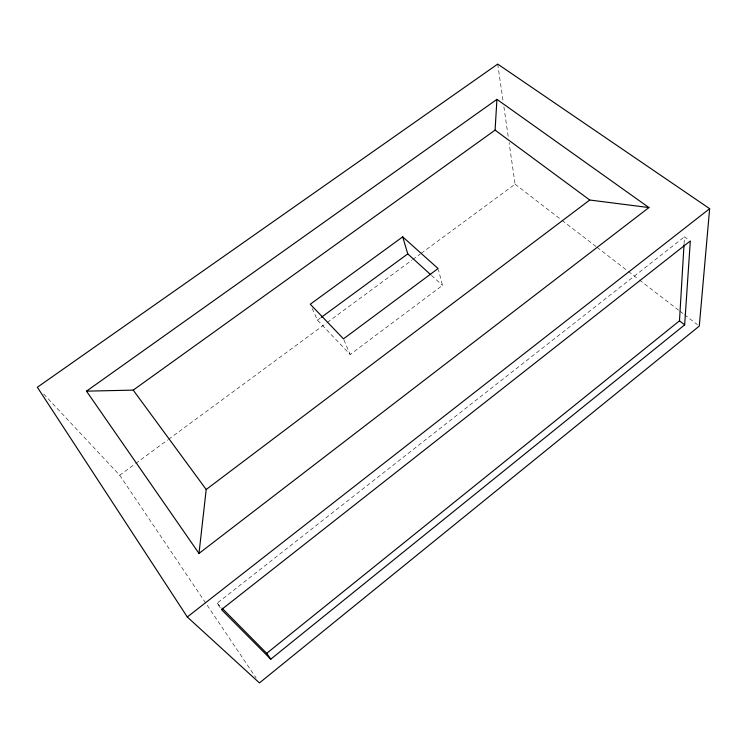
<?xml version="1.0" encoding="UTF-8"?>
<svg xmlns="http://www.w3.org/2000/svg" width="747" height="747" viewBox="0 0 747 747"><rect width="100%" height="100%" fill="white"/><g stroke="black" fill="none" stroke-linecap="round" stroke-linejoin="round"><path stroke-width="0.56" stroke-dasharray="3.73 2.8" d="M684.075 243.699L684.485 236.799L688.65 239.768M220.244 607.769L217.125 603.193L684.485 236.799M312.181 308.474L317.456 320.155L350.156 354.489L442.504 285.391L438.386 269.667M43.69 394.033L119.716 475.251L134.74 464.186M135.683 463.495L167.617 439.992M168.551 439.301L326.327 323.152M327.27 322.461L411.793 260.236M412.727 259.545L420.244 254.017M421.187 253.326L515.094 184.192L509.081 142.612M317.456 320.155L320.286 318.082M515.094 184.192L561.146 219.665M562.061 220.374L596.143 246.631M597.058 247.341L627.452 270.75M628.376 271.46L638.508 279.266M639.423 279.976L679.023 310.481M679.947 311.191L683.626 314.029M684.551 314.739L697.446 324.674M431.486 275.4L442.504 285.391M217.125 603.193L221.187 607.302M119.716 475.251L256.202 678.089M343.928 339.885L350.156 354.489M497.707 64.083L503.226 102.199M503.889 106.812L508.408 137.999"/><path stroke-width="1.12" d="M221.999 608.123L266.707 653.336L679.481 320.837L684.009 244.857M86.493 391.148L133.218 390.121L495.084 130.118L496.932 99.36L648.938 207.563L198.991 553.434L86.493 391.148L496.932 99.36M684.663 324.861L690.312 240.954L221.485 609.599L270.759 659.19L684.663 324.861L679.481 320.837M709.65 208.684L699.285 326.094L259.452 682.917L187.301 616.994L37.35 387.263L497.707 64.083L709.65 208.684L187.301 616.994M198.991 553.434L206.2 489.5L133.218 390.121M206.2 489.5L589.747 200.019L648.938 207.563M321.219 317.391L407.759 253.887L402.708 236.864L310.266 304.225L343.489 338.849L438.087 268.537L402.708 236.864M495.084 130.118L589.747 200.019M407.759 253.887L430.645 274.635M266.707 653.336L270.759 659.19"/></g></svg>
